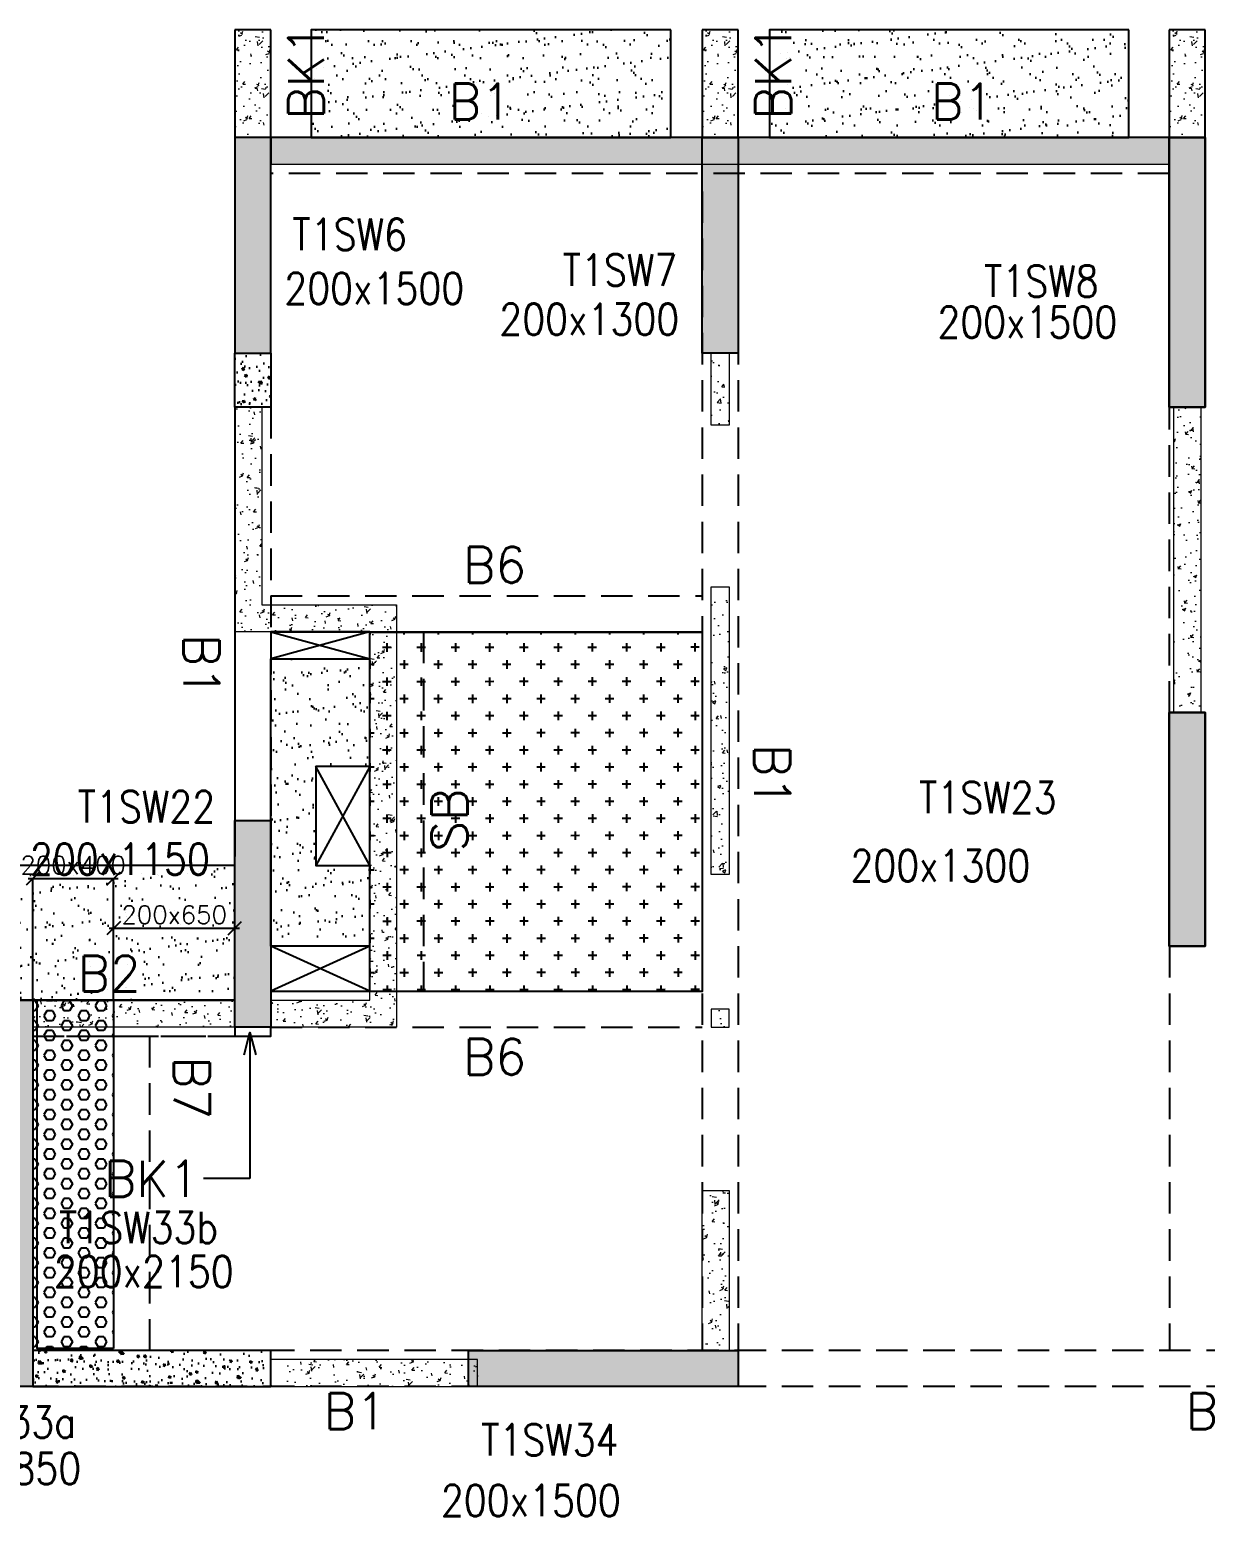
# Model space of a CAD drawing. Header units: millimetres. Extents: x 1078357 to 2594950, y -4969473 to -4636555.
# Drawn here: x 1481408 to 1487949, y -4661730 to -4653458 of the extents above; entities that cross this region are included whole.
import ezdxf

# ---------------------------------------------------------------- set-up
doc = ezdxf.new("R2010")
doc.units = ezdxf.units.MM
doc.header["$PDMODE"] = 35
for name, pattern in [('CONTINOUS', [0]), ('HIDDEN', [0.375, 0.25, -0.125]), ('New Retail block$0$CONTINOUS', [0])]:
    doc.linetypes.add(name, pattern=pattern)
doc.layers.get('0').update_dxf_attribs({"lineweight": 0})
doc.layers.get('Defpoints').update_dxf_attribs({"lineweight": 0})
for name, color, linetype, lineweight in [('A-_ANOTDIMA_D-', 6, 'Continuous', 13), ('COL. NO.', 30, 'Continuous', 25), ('COL. SIZE', 7, 'Continuous', 25), ('DIM', 9, 'Continuous', 25), ('HATCH', 8, 'Continuous', 30), ('RCC UPSTAND', 43, 'Continuous', 30), ('S-NON STR RCC WALL', 8, 'Continuous', 0)]:
    doc.layers.add(name, color=color, linetype=linetype, lineweight=lineweight)
for name, color, linetype in [('B-200x325', 201, 'HIDDEN'), ('B-200x375', 41, 'HIDDEN'), ('B-200x400', 44, 'HIDDEN'), ('B-200x650', 241, 'HIDDEN'), ('B-300xSLAB THK.', 151, 'Continuous'), ('BK1-200x650', 241, 'HIDDEN'), ('DC BEAM NO.', 7, 'Continuous'), ('DROP SLAB', 8, 'Continuous'), ('NON STR. RCC WALL', 6, 'Continuous'), ('S-COLUMN_SHEAR WALL', 1, 'Continuous'), ('S-PROJECTION', 54, 'New Retail block$0$CONTINOUS'), ('SLAB FOLD', 8, 'Continuous')]:
    doc.layers.add(name, color=color, linetype=linetype)
doc.styles.add('Roman', font='romans')
doc.styles.add('ROMANS', font='romans.shx', dxfattribs={"width": 0.85})
doc.dimstyles.new('HARESH', dxfattribs={"dimtxt": 150, "dimasz": 75, "dimexe": 0, "dimexo": 0, "dimgap": 25, "dimtad": 1, "dimdec": 0, "dimdsep": 46, "dimtxsty": 'Roman', "dimblk": 'OBLIQUE', "dimcen": 225, "dimdle": 25, "dimclrd": 2, "dimclre": 2, "dimclrt": 7, "dimadec": 8, "dimazin": 1, "dimtfac": 1, "dimtdec": 0, "dimtmove": 0, "dimatfit": 0, "dimfxl": 1, "dimlwd": -1, "dimlwe": -1, "dimarcsym": 0})
pattern_1 = [(50, (-4869896.11, 23389624.3), (182.184669, -15.9390855), [19.05, -209.55]), (355, (-4869896.11, 23389624.3), (-35.2434214, 191.0568452), [15.24, -167.6405842]), (100.4514447, (-4869880.93, 23389622.96), (146.9412471, 175.1177519), [16.1900088, -178.0902446]), (46.1842, (-4869896.11, 23389675.1), (271.0790409, -42.042328), [28.575, -314.325]), (96.6355576, (-4869873.52, 23389671.6), (237.404134, 247.4261246), [24.2850231, -267.1356082]), (351.1841512, (-4869896.1, 23389675.1), (237.404134, 247.4261246), [22.859967, -251.459732]), (21, (-4869870.71, 23389662.4), (151.6143913, -102.2651982), [19.05, -209.55]), (326, (-4869870.71, 23389662.4), (61.8020283, 184.1879661), [15.24, -167.64]), (71.451445, (-4869858.08, 23389653.87), (213.4164193, 81.9227689), [16.1900088, -178.0899376]), (37.5, (-4869896.11, 23389624.29), (3.08860325, 84.55503887), [0, -165.608, 0, -170.18, 0, -168.275]), (7.5, (-4869896.11, 23389624.29), (66.8196625, 100.18057482), [0, -97.028, 0, -161.798, 0, -64.135]), (327.5, (-4869952.754, 23389624.29), (135.59059517, -5.728744), [0, -63.5, 0, -198.12, 0, -262.89]), (317.5, (-4869978.15, 23389624.29), (148.1291814, 25.42649103), [0, -82.55, 0, -131.572, 0, -186.69])]

# ---------------------------------------------------------------- blocks, each defined once
blk = doc.blocks.new('_Oblique')
at = {"color": 0, "linetype": 'ByBlock', "lineweight": -2}
blk.add_line((-0.5, -0.5), (0.5, 0.5), dxfattribs=at)
blk = doc.blocks.new('*D1330')
at = {"layer": 'Defpoints', "color": 0, "ltscale": 700, "transparency": 16777216}
for p in [(1481874.5, -4658181.1), (1481424.4, -4658857.9, 0), (1481874.5, -4658857.9, 0)]:
    blk.add_point(p, dxfattribs=at)
at = {"layer": 'DIM', "color": 2, "ltscale": 700, "transparency": 16777216}
for p, q in [((1481399.4, -4658181.1), (1481899.5, -4658181.1)), ((1481424.4, -4658857.9), (1481424.4, -4658181.1)), ((1481874.5, -4658857.9), (1481874.5, -4658181.1))]:
    blk.add_line(p, q, dxfattribs=at)
at = {"layer": 'DIM', "color": 2, "ltscale": 700, "transparency": 16777216, "xscale": 75, "yscale": 75, "zscale": 75, "rotation": 180}
blk.add_blockref('_Oblique', (1481424.4, -4658181.1), dxfattribs=at)
at = {"layer": 'DIM', "color": 2, "ltscale": 700, "transparency": 16777216, "xscale": 75, "yscale": 75, "zscale": 75}
blk.add_blockref('_Oblique', (1481874.5, -4658181.1), dxfattribs=at)
at = {"layer": 'DIM', "color": 7, "ltscale": 700, "transparency": 16777216, "insert": (1481649.4, -4658106.1), "char_height": 150, "attachment_point": 5, "style": 'Roman'}
blk.add_mtext('{\\H0.666667x;200x400}', dxfattribs=at)
blk = doc.blocks.new('*D1331')
at = {"layer": 'Defpoints', "color": 0, "ltscale": 700, "transparency": 16777216}
for p in [(1482549.4, -4658457.8), (1481874.5, -4658857.9, 0), (1482549.4, -4658857.9, 0)]:
    blk.add_point(p, dxfattribs=at)
at = {"layer": 'DIM', "color": 2, "ltscale": 700, "transparency": 16777216}
for p, q in [((1481849.5, -4658457.8), (1482574.4, -4658457.8)), ((1481874.5, -4658857.9), (1481874.5, -4658457.8)), ((1482549.4, -4658857.9), (1482549.4, -4658457.8))]:
    blk.add_line(p, q, dxfattribs=at)
at = {"layer": 'DIM', "color": 2, "ltscale": 700, "transparency": 16777216, "xscale": 75, "yscale": 75, "zscale": 75, "rotation": 180}
blk.add_blockref('_Oblique', (1481874.5, -4658457.8), dxfattribs=at)
at = {"layer": 'DIM', "color": 2, "ltscale": 700, "transparency": 16777216, "xscale": 75, "yscale": 75, "zscale": 75}
blk.add_blockref('_Oblique', (1482549.4, -4658457.8), dxfattribs=at)
at = {"layer": 'DIM', "color": 7, "ltscale": 700, "transparency": 16777216, "insert": (1482211.9, -4658382.8), "char_height": 150, "attachment_point": 5, "style": 'Roman'}
blk.add_mtext('{\\H0.666667x;200x650}', dxfattribs=at)
blk = doc.blocks.new('G$CD63B60BD')
at = {"layer": 'COL. NO.', "linetype": 'Continuous', "style": 'ROMANS', "width": 0.85}
for s, p in [('T1SW6', (13370.2, 15274.3, -320.4)), ('T1SW7', (14874.5, 15075.4, -320.4)), ('T1SW8', (17218.7, 15013.4, -320.4)), ('T1SW22', (12175.1, 12089.1, -320.4)), ('T1SW23', (16857.3, 12140.3, -320.4)), ('T1SW33b', (12070.9, 9747.2, -320.4)), ('T1SW33a', (11279.4, 8663.7, -320.4)), ('T1SW34', (14420.4, 8565.4, -320.4))]:
    blk.add_text(s, height=175, dxfattribs=at).set_placement(p)
at = {"layer": 'COL. SIZE', "linetype": 'Continuous', "style": 'ROMANS', "width": 0.85}
for s, p in [('200x1500', (13325.1, 14973.2, -320.4)), ('200x1300', (14521.5, 14801.5, -320.4)), ('200x1500', (16959.4, 14785.6, -320.4)), ('200x1150', (11909.6, 11797.3, -320.4)), ('200x1300', (16475.4, 11760.5, -320.4)), ('200x2150', (12042.4, 9502, -320.4)), ('200x2850', (11193.5, 8406.3, -320.4)), ('200x1500', (14196.5, 8227.7, -320.4))]:
    blk.add_text(s, height=175, dxfattribs=at).set_placement(p)

msp = doc.modelspace()

# ---------------------------------------------------------------- hatches: boundary and pattern name
at = {"layer": 'DROP SLAB'}
h = msp.add_hatch(dxfattribs=at)
h.set_pattern_fill('CROSS', color=8, scale=15, angle=0.03079)
h.set_pattern_definition([(180.03079016, (-2892142.08, 14067667.74), (-95.1987999, -95.3011726), [47.625, -142.875]), (270.03079016, (-2892165.9, 14067691.54), (95.3011726, -95.1987999), [47.625, -142.875])])
h.paths.add_polyline_path([(1483299.4, -4656810.7), (1485149.4, -4656810.7), (1485149.4, -4658810.5), (1483299.4, -4658810.5)])
at = {"layer": 'HATCH'}
h = msp.add_hatch(dxfattribs=at)
h.set_pattern_fill('AR-SAND', color=8, scale=3, angle=179.97015)
h.set_pattern_definition([(37.4701541, (-1370733.95, 9333512.38), (-4.7236114, 146.8264517), [0, -115.824, 0, -129.54, 0, -123.825]), (7.4701541, (-1370733.95, 9333512.38), (134.9689868, 214.9772528), [0, -62.484, 0, -104.394, 0, -40.005]), (327.4701541, (-1370827.68, 9333512.43), (237.2979035, 0.3075449), [0, -38.1, 0, -137.16, 0, -179.07]), (317.4701541, (-1370827.68, 9333512.43), (229.1017424, 66.759465), [0, -19.05, 0, -89.916, 0, -102.87])])
h.paths.add_polyline_path([(1484974.6, -4653457.9), (1482974.6, -4653457.9), (1482974.6, -4654057.9), (1484974.6, -4654057.9)])
h = msp.add_hatch(dxfattribs=at)
h.set_pattern_fill('AR-SAND', color=8, scale=3, angle=179.97015)
h.set_pattern_definition([(37.4701541, (-1373283.95, 9333512.38), (-4.7236114, 146.8264517), [0, -115.824, 0, -129.54, 0, -123.825]), (7.4701541, (-1373283.95, 9333512.38), (134.9689868, 214.9772528), [0, -62.484, 0, -104.394, 0, -40.005]), (327.4701541, (-1373377.68, 9333512.43), (237.2979035, 0.3075449), [0, -38.1, 0, -137.16, 0, -179.07]), (317.4701541, (-1373377.68, 9333512.43), (229.1017424, 66.759465), [0, -19.05, 0, -89.916, 0, -102.87])])
h.paths.add_polyline_path([(1487524.6, -4653457.9), (1485524.6, -4653457.9), (1485524.6, -4654057.9), (1487524.6, -4654057.9)])
h = msp.add_hatch(dxfattribs=at)
h.set_pattern_fill('AR-SAND', color=8, scale=3, angle=179.97015)
h.set_pattern_definition([(37.47015413, (-3552133.61, 18701550.77), (-4.72361136, 146.8264517), [0, -115.824, 0, -129.54, 0, -123.825]), (7.4701541, (-3552133.61, 18701550.77), (134.9689868, 214.9772528), [0, -62.484, 0, -104.394, 0, -40.005]), (327.4701541, (-3552227.34, 18701550.82), (237.2979035, 0.3075449), [0, -38.1, 0, -137.16, 0, -179.07]), (317.4701541, (-3552227.34, 18701550.82), (229.1017424, 66.759465), [0, -19.05, 0, -89.916, 0, -102.87])])
h.paths.add_polyline_path([(1482749.3, -4656957.9), (1483299.3, -4656957.9), (1483299.3, -4657557.9), (1482999.4, -4657557.9), (1482999.4, -4658107.9), (1483299.3, -4658107.8), (1483299.3, -4658557.9), (1482749.4, -4658557.9)])
h = msp.add_hatch(dxfattribs=at)
h.set_pattern_fill('AR-SAND', color=8, scale=3, angle=179.97015)
h.set_pattern_definition([(37.4701541, (-2462658.58, 14017531.56), (-4.72361136, 146.8264517), [0, -115.824, 0, -129.54, 0, -123.825]), (7.4701541, (-2462658.58, 14017531.56), (134.9689868, 214.9772528), [0, -62.484, 0, -104.394, 0, -40.005]), (327.4701541, (-2462752.3, 14017531.61), (237.2979035, 0.3075449), [0, -38.1, 0, -137.16, 0, -179.07]), (317.4701541, (-2462752.3, 14017531.61), (229.1017424, 66.759465), [0, -19.05, 0, -89.916, 0, -102.87])])
h.paths.add_polyline_path([(1482549.4, -4658107.8), (1480099.4, -4658107.8), (1480099.7, -4658857.8), (1482549.7, -4658857.8)])
h = msp.add_hatch(dxfattribs=at)
h.set_pattern_fill('AR-SAND', color=8, scale=3, angle=179.97015)
h.set_pattern_definition([(37.4701541, (-2462658.67, 14017531.56), (-4.72361136, 146.8264517), [0, -115.824, 0, -129.54, 0, -123.825]), (7.4701541, (-2462658.67, 14017531.56), (134.9689868, 214.9772528), [0, -62.484, 0, -104.394, 0, -40.005]), (327.4701541, (-2462752.39, 14017531.61), (237.2979035, 0.3075449), [0, -38.1, 0, -137.16, 0, -179.07]), (317.4701541, (-2462752.4, 14017531.61), (229.1017424, 66.759465), [0, -19.05, 0, -89.916, 0, -102.87])])
h.paths.add_polyline_path([(1482549.6, -4658257.9), (1480099.6, -4658257.9), (1480099.6, -4658857.8), (1482549.6, -4658857.8)])
at = {"layer": 'RCC UPSTAND'}
h = msp.add_hatch(dxfattribs=at)
h.set_pattern_fill('AR-CONC', color=8, scale=20, angle=90)
h.set_pattern_definition([(140, (-1725450.73, -7194002.36), (12.550427, 143.4520365), [15, -165]), (85, (-1725450.73, -7194002.36), (-150.438427, -27.7502667), [12, -132]), (190.4514445, (-1725449.68, -7193990.4), (-137.887998, 115.7017693), [12.7480384, -140.2284224]), (136.1842, (-1725490.73, -7194002.36), (33.103856, 213.448266), [22.5, -247.5]), (186.6356355, (-1725487.97, -7193984.57), (-194.82372, 186.932389), [19.122068, -210.342752]), (81.184164, (-1725490.73, -7194002.36), (-194.82372, 186.932389), [18, -198]), (111, (-1725480.73, -7193982.36), (80.523778, 119.3814104), [15, -165]), (56, (-1725480.73, -7193982.36), (-145.030009, 48.6630664), [12, -132]), (161.4514447, (-1725474.02, -7193972.41), (-64.5062306, 168.0444753), [12.748038, -140.2284224]), (127.5, (-1725450.73, -7194002.36), (-66.57877077, 2.43197106), [0, -130.4, 0, -134, 0, -132.5]), (97.5, (-1725450.73, -7194002.36), (-78.8823424, 52.6139075), [0, -76.4, 0, -127.4, 0, -50.5]), (57.5, (-1725450.73, -7194046.96), (4.51097435, 106.7644872), [0, -50, 0, -156, 0, -207]), (47.5, (-1725450.73, -7194066.96), (-20.0209965, 116.6372339), [0, -65, 0, -103.6, 0, -147])])
h.paths.add_polyline_path([(1482749.3, -4655257.9), (1482749.3, -4655557.9), (1482549.4, -4655557.9), (1482549.4, -4655257.9)])
h = msp.add_hatch(dxfattribs=at)
h.set_pattern_fill('AR-CONC', color=8, scale=20, angle=270)
h.set_pattern_definition([(320, (4693345.25, -2124165.23), (-12.550427, -143.4520365), [15, -165]), (265, (4693345.25, -2124165.23), (150.438427, 27.7502667), [12, -132]), (10.4514445, (4693344.2, -2124177.19), (137.887998, -115.7017693), [12.7480384, -140.2284224]), (316.1842, (4693385.25, -2124165.23), (-33.103856, -213.448266), [22.5, -247.5]), (6.6356355, (4693382.49, -2124183.02), (194.82372, -186.932389), [19.122068, -210.342752]), (261.184164, (4693385.25, -2124165.23), (194.82372, -186.932389), [18, -198]), (291, (4693375.25, -2124185.23), (-80.523778, -119.3814104), [15, -165]), (236, (4693375.25, -2124185.23), (145.030009, -48.6630664), [12, -132]), (341.4514447, (4693368.54, -2124195.18), (64.5062306, -168.0444753), [12.748038, -140.2284224]), (307.5, (4693345.246, -2124165.235), (66.57877077, -2.43197106), [0, -130.4, 0, -134, 0, -132.5]), (277.5, (4693345.246, -2124165.235), (78.8823424, -52.6139075), [0, -76.4, 0, -127.4, 0, -50.5]), (237.5, (4693345.246, -2124120.635), (-4.51097435, -106.7644872), [0, -50, 0, -156, 0, -207]), (227.5, (4693345.25, -2124100.63), (20.0209965, -116.6372339), [0, -65, 0, -103.6, 0, -147])])
h.paths.add_polyline_path([(1482749.4, -4660808.4), (1481424.4, -4660808.2), (1481424.4, -4661007.6), (1482749.4, -4661007.9)])
at = {"layer": 'S-COLUMN_SHEAR WALL', "lineweight": 25, "extrusion": (1.00316e-06, 1.91639e-11, 1)}
h = msp.add_hatch(color=1, dxfattribs=at)
h.dxf.hatch_style = 1
h.paths.add_polyline_path([(1482749.4, -4654057.9), (1482549.4, -4654057.9), (1482549.4, -4655257.9), (1482749.4, -4655257.9)])
at = {"layer": 'S-COLUMN_SHEAR WALL', "lineweight": 25}
h = msp.add_hatch(color=1, dxfattribs=at)
h.dxf.hatch_style = 1
h.paths.add_polyline_path([(1485149.4, -4655257.9), (1485349.4, -4655257.9), (1485349.4, -4654057.9), (1485149.4, -4654057.9)])
at = {"layer": 'S-COLUMN_SHEAR WALL', "lineweight": 25, "extrusion": (1.00316e-06, 1.91639e-11, 1)}
h = msp.add_hatch(color=1, dxfattribs=at)
h.dxf.hatch_style = 1
h.paths.add_polyline_path([(1487949.4, -4654057.9), (1487749.4, -4654057.9), (1487749.4, -4655557.9), (1487949.4, -4655557.9)])
at = {"layer": 'S-COLUMN_SHEAR WALL', "lineweight": 25, "extrusion": (-1.00316e-06, 2.11765e-11, 1)}
h = msp.add_hatch(color=1, dxfattribs=at)
h.dxf.hatch_style = 1
h.paths.add_polyline_path([(1487749.4, -4654057.9), (1487949.4, -4654057.9), (1487949.4, -4655557.9), (1487749.4, -4655557.9)])
at = {"layer": 'S-COLUMN_SHEAR WALL', "lineweight": 25, "extrusion": (1.00316e-06, 1.91639e-11, 1)}
h = msp.add_hatch(color=1, dxfattribs=at)
h.dxf.hatch_style = 1
h.paths.add_polyline_path([(1487949.4, -4658557.9), (1487749.4, -4658557.9), (1487749.4, -4657257.9), (1487949.4, -4657257.9)])
at = {"layer": 'S-COLUMN_SHEAR WALL', "lineweight": 25, "extrusion": (-1.00316e-06, 2.11765e-11, 1)}
h = msp.add_hatch(color=1, dxfattribs=at)
h.dxf.hatch_style = 1
h.paths.add_polyline_path([(1487749.4, -4658557.9), (1487949.4, -4658557.9), (1487949.4, -4657257.9), (1487749.4, -4657257.9)])
at = {"layer": 'S-COLUMN_SHEAR WALL', "lineweight": 25, "extrusion": (1.00316e-06, 1.91639e-11, 1)}
h = msp.add_hatch(color=1, dxfattribs=at)
h.dxf.hatch_style = 1
h.paths.add_polyline_path([(1482749.4, -4659007.9), (1482549.4, -4659007.9), (1482549.4, -4657857.9), (1482749.4, -4657857.9)])
at = {"layer": 'S-COLUMN_SHEAR WALL', "lineweight": 25}
h = msp.add_hatch(color=1, dxfattribs=at)
h.dxf.hatch_style = 1
h.paths.add_polyline_path([(1481224.4, -4658857.9), (1481424.4, -4658857.9), (1481424.4, -4661007.9), (1481224.4, -4661007.9)])
h = msp.add_hatch(color=1, dxfattribs=at)
h.dxf.hatch_style = 1
h.paths.add_polyline_path([(1483849.4, -4660807.9), (1485349.4, -4660807.9), (1485349.4, -4661007.9), (1483849.4, -4661007.9)])
at = {"layer": 'S-NON STR RCC WALL'}
h = msp.add_hatch(dxfattribs=at)
h.set_pattern_fill('AR-CONC', color=256, angle=180)
h.set_pattern_definition([(50, (-7051295.38, 32901630.35), (182.184669, -15.93908554), [19.05, -209.55]), (355, (-7051295.38, 32901630.35), (-35.2434214, 191.0568452), [15.24, -167.6405842]), (100.4514447, (-7051280.2, 32901629.02), (146.9412471, 175.1177519), [16.1900088, -178.0902446]), (46.1842, (-7051295.38, 32901681.15), (271.0790409, -42.0423279), [28.575, -314.325]), (96.6355576, (-7051272.8, 32901677.64), (237.404134, 247.4261246), [24.2850231, -267.1356082]), (351.1841512, (-7051295.38, 32901681.15), (237.404134, 247.4261246), [22.859967, -251.459732]), (21, (-7051269.98, 32901668.45), (151.61439127, -102.2651982), [19.05, -209.55]), (326, (-7051269.98, 32901668.45), (61.80202835, 184.1879661), [15.24, -167.64]), (71.451445, (-7051257.35, 32901659.93), (213.4164193, 81.9227689), [16.1900088, -178.0899376]), (37.5, (-7051295.384, 32901630.35), (3.08860325, 84.55503887), [0, -165.608, 0, -170.18, 0, -168.275]), (7.5, (-7051295.38, 32901630.35), (66.8196625, 100.18057482), [0, -97.028, 0, -161.798, 0, -64.135]), (327.5, (-7051352.026, 32901630.35), (135.59059517, -5.72874399), [0, -63.5, 0, -198.12, 0, -262.89]), (317.5, (-7051377.43, 32901630.35), (148.1291814, 25.42649103), [0, -82.55, 0, -131.572, 0, -186.69])])
h.paths.add_polyline_path([(1482749.4, -4654057.8), (1482749.4, -4653457.9), (1482549.4, -4653457.9), (1482549.4, -4654057.9), (1482749.4, -4654057.9)], is_closed=False)
h = msp.add_hatch(dxfattribs=at)
h.set_pattern_fill('AR-CONC', color=256, angle=180)
h.set_pattern_definition([(50, (-7048695.4, 32901630.35), (182.184669, -15.93908554), [19.05, -209.55]), (355, (-7048695.4, 32901630.35), (-35.2434214, 191.0568452), [15.24, -167.6405842]), (100.4514447, (-7048680.22, 32901629.03), (146.9412471, 175.1177519), [16.1900088, -178.0902446]), (46.1842, (-7048695.4, 32901681.15), (271.0790409, -42.0423279), [28.575, -314.325]), (96.6355576, (-7048672.81, 32901677.65), (237.404134, 247.4261246), [24.2850231, -267.1356082]), (351.1841512, (-7048695.4, 32901681.15), (237.404134, 247.4261246), [22.859967, -251.459732]), (21, (-7048670, 32901668.45), (151.61439127, -102.2651982), [19.05, -209.55]), (326, (-7048670, 32901668.45), (61.80202835, 184.1879661), [15.24, -167.64]), (71.451445, (-7048657.37, 32901659.93), (213.4164193, 81.9227689), [16.1900088, -178.0899376]), (37.5, (-7048695.404, 32901630.353), (3.08860325, 84.55503887), [0, -165.608, 0, -170.18, 0, -168.275]), (7.5, (-7048695.4, 32901630.35), (66.8196625, 100.18057482), [0, -97.028, 0, -161.798, 0, -64.135]), (327.5, (-7048752.046, 32901630.35), (135.59059517, -5.72874399), [0, -63.5, 0, -198.12, 0, -262.89]), (317.5, (-7048777.45, 32901630.35), (148.1291814, 25.42649103), [0, -82.55, 0, -131.572, 0, -186.69])])
h.paths.add_polyline_path([(1485349.4, -4654057.8), (1485349.4, -4653457.8), (1485149.4, -4653457.8), (1485149.4, -4654057.8), (1485349.4, -4654057.8)], is_closed=False)
h = msp.add_hatch(dxfattribs=at)
h.set_pattern_fill('AR-CONC', color=256, angle=180)
h.set_pattern_definition([(50, (-7046095.38, 32901630.35), (182.184669, -15.93908554), [19.05, -209.55]), (355, (-7046095.38, 32901630.35), (-35.2434214, 191.0568452), [15.24, -167.6405842]), (100.4514447, (-7046080.2, 32901629.02), (146.9412471, 175.1177519), [16.1900088, -178.0902446]), (46.1842, (-7046095.38, 32901681.15), (271.0790409, -42.0423279), [28.575, -314.325]), (96.6355576, (-7046072.8, 32901677.64), (237.404134, 247.4261246), [24.2850231, -267.1356082]), (351.1841512, (-7046095.38, 32901681.15), (237.404134, 247.4261246), [22.859967, -251.459732]), (21, (-7046069.98, 32901668.45), (151.61439127, -102.2651982), [19.05, -209.55]), (326, (-7046069.98, 32901668.45), (61.80202835, 184.1879661), [15.24, -167.64]), (71.451445, (-7046057.35, 32901659.93), (213.4164193, 81.9227689), [16.1900088, -178.0899376]), (37.5, (-7046095.384, 32901630.35), (3.08860325, 84.55503887), [0, -165.608, 0, -170.18, 0, -168.275]), (7.5, (-7046095.38, 32901630.35), (66.8196625, 100.18057482), [0, -97.028, 0, -161.798, 0, -64.135]), (327.5, (-7046152.026, 32901630.35), (135.59059517, -5.72874399), [0, -63.5, 0, -198.12, 0, -262.89]), (317.5, (-7046177.43, 32901630.35), (148.1291814, 25.42649103), [0, -82.55, 0, -131.572, 0, -186.69])])
h.paths.add_polyline_path([(1487949.4, -4654057.8), (1487949.4, -4653457.9), (1487749.4, -4653457.9), (1487749.4, -4654057.9), (1487949.4, -4654057.9)], is_closed=False)
h = msp.add_hatch(dxfattribs=at)
h.set_pattern_fill('AR-CONC', color=256, angle=180)
h.set_pattern_definition([(50, (-5967120.83, 28073643.48), (182.184669, -15.93908554), [19.05, -209.55]), (355, (-5967120.83, 28073643.48), (-35.2434214, 191.0568452), [15.24, -167.6405842]), (100.4514447, (-5967105.65, 28073642.15), (146.9412471, 175.1177519), [16.1900088, -178.0902446]), (46.1842, (-5967120.83, 28073694.28), (271.0790409, -42.042328), [28.575, -314.325]), (96.6355576, (-5967098.24, 28073690.78), (237.404134, 247.4261246), [24.2850231, -267.1356082]), (351.1841512, (-5967120.83, 28073694.28), (237.404134, 247.4261246), [22.859967, -251.459732]), (21, (-5967095.43, 28073681.58), (151.6143913, -102.2651982), [19.05, -209.55]), (326, (-5967095.43, 28073681.58), (61.8020283, 184.1879661), [15.24, -167.64]), (71.451445, (-5967082.8, 28073673.06), (213.4164193, 81.9227689), [16.1900088, -178.0899376]), (37.5, (-5967120.83, 28073643.48), (3.08860325, 84.55503887), [0, -165.608, 0, -170.18, 0, -168.275]), (7.5, (-5967120.83, 28073643.48), (66.8196625, 100.18057482), [0, -97.028, 0, -161.798, 0, -64.135]), (327.5, (-5967177.47, 28073643.48), (135.59059517, -5.72874399), [0, -63.5, 0, -198.12, 0, -262.89]), (317.5, (-5967202.87, 28073643.48), (148.1291814, 25.42649103), [0, -82.55, 0, -131.572, 0, -186.69])])
h.paths.add_polyline_path([(1482752.5, -4654057.9), (1487749.6, -4654057.9), (1487749.6, -4654207.9), (1482752.5, -4654207.9)])
h = msp.add_hatch(dxfattribs=at)
h.set_pattern_fill('AR-CONC', color=256, angle=180)
h.set_pattern_definition([(50, (1485262.6, -4614655.87), (182.18467, -15.9391), [19.05, -209.55]), (355, (1485262.6, -4614655.87), (-35.2434, 191.05685), [15.24, -167.6406]), (100.45144, (1485277.79, -4614657.2), (146.94125, 175.11775), [16.19, -178.09024]), (46.1842, (1485262.6, -4614605.07), (271.079, -42.0423), [28.575, -314.325]), (96.63556, (1485285.2, -4614608.57), (237.4041, 247.4261), [24.285, -267.1356]), (351.18415, (1485262.6, -4614605.07), (237.4041, 247.4261), [22.86, -251.4597]), (21, (1485288, -4614617.77), (151.6144, -102.2652), [19.05, -209.55]), (326, (1485288, -4614617.77), (61.802, 184.188), [15.24, -167.64]), (71.45144, (1485300.64, -4614626.29), (213.4164, 81.9228), [16.19, -178.0899]), (37.5, (1485262.606, -4614655.87), (3.0886, 84.55504), [0, -165.608, 0, -170.18, 0, -168.275]), (7.5, (1485262.61, -4614655.87), (66.81966, 100.18057), [0, -97.028, 0, -161.798, 0, -64.135]), (327.5, (1485205.964, -4614655.87), (135.5906, -5.72874), [0, -63.5, 0, -198.12, 0, -262.89]), (317.5, (1485180.56, -4614655.87), (148.12918, 25.4265), [0, -82.55, 0, -131.572, 0, -186.69])])
h.paths.add_polyline_path([(1485199.6, -4655257.9), (1485299.6, -4655257.9), (1485299.6, -4655657.9), (1485199.6, -4655657.9)])
h = msp.add_hatch(dxfattribs=at)
h.set_pattern_fill('AR-CONC', color=256, angle=180)
h.set_pattern_definition(pattern_1)
h.paths.add_polyline_path([(1483449.6, -4656657.9), (1483449.6, -4659007.9), (1482749.6, -4659007.9), (1482749.6, -4658857.9), (1483299.6, -4658857.9), (1483299.6, -4656807.9), (1482549.6, -4656807.9), (1482549.6, -4655557.8), (1482699.6, -4655557.8), (1482699.6, -4656657.9)])
at = {"layer": 'S-NON STR RCC WALL', "ltscale": 700}
h = msp.add_hatch(dxfattribs=at)
h.set_pattern_fill('AR-CONC', color=256)
h.set_pattern_definition([(50, (354658.27, 69646.9), (182.184669, -15.9390855), [19.05, -209.55]), (355, (354658.27, 69646.9), (-35.2434214, 191.056845), [15.24, -167.640584]), (100.4514447, (354673.45, 69645.57), (146.941247, 175.117752), [16.190009, -178.0902446]), (46.1842, (354658.27, 69697.7), (271.079041, -42.042328), [28.575, -314.325]), (96.6355576, (354680.86, 69694.2), (237.404134, 247.426125), [24.285023, -267.135608]), (351.184151, (354658.27, 69697.7), (237.404134, 247.426125), [22.859967, -251.459732]), (21, (354683.67, 69685), (151.6143913, -102.265198), [19.05, -209.55]), (326, (354683.67, 69685), (61.802028, 184.187966), [15.24, -167.64]), (71.451445, (354696.3, 69676.47), (213.416419, 81.922769), [16.190009, -178.0899376]), (37.5, (354658.27, 69646.894), (3.08860325, 84.5550389), [0, -165.608, 0, -170.18, 0, -168.275]), (7.5, (354658.27, 69646.89), (66.8196625, 100.1805748), [0, -97.028, 0, -161.798, 0, -64.135]), (327.5, (354601.63, 69646.894), (135.5905952, -5.728744), [0, -63.5, 0, -198.12, 0, -262.89]), (317.5, (354576.23, 69646.89), (148.1291814, 25.426491), [0, -82.55, 0, -131.572, 0, -186.69])])
h.paths.add_polyline_path([(1487774.6, -4655557.8), (1487924.6, -4655557.8), (1487924.6, -4657257.8), (1487774.6, -4657257.8)])
at = {"layer": 'S-NON STR RCC WALL'}
h = msp.add_hatch(dxfattribs=at)
h.set_pattern_fill('AR-CONC', color=256, angle=180)
h.set_pattern_definition([(50, (2582487.32, -9298675.05), (182.184669, -15.9390855), [19.05, -209.55]), (355, (2582487.32, -9298675.05), (-35.2434214, 191.056845), [15.24, -167.640584]), (100.4514447, (2582502.5, -9298676.38), (146.941247, 175.117752), [16.190009, -178.0902446]), (46.1842, (2582487.32, -9298624.25), (271.079041, -42.042328), [28.575, -314.325]), (96.6355576, (2582509.9, -9298627.76), (237.404134, 247.426125), [24.285023, -267.135608]), (351.184151, (2582487.32, -9298624.25), (237.404134, 247.426125), [22.859967, -251.459732]), (21, (2582512.72, -9298636.95), (151.6143913, -102.265198), [19.05, -209.55]), (326, (2582512.72, -9298636.95), (61.802028, 184.187966), [15.24, -167.64]), (71.451445, (2582525.36, -9298645.48), (213.416419, 81.922769), [16.190009, -178.0899376]), (37.5, (2582487.32, -9298675.054), (3.08860325, 84.5550389), [0, -165.608, 0, -170.18, 0, -168.275]), (7.5, (2582487.32, -9298675.05), (66.8196625, 100.1805748), [0, -97.028, 0, -161.798, 0, -64.135]), (327.5, (2582430.68, -9298675.054), (135.5905952, -5.728744), [0, -63.5, 0, -198.12, 0, -262.89]), (317.5, (2582405.28, -9298675.05), (148.1291814, 25.426491), [0, -82.55, 0, -131.572, 0, -186.69])])
h.paths.add_polyline_path([(1485199.6, -4656557.9), (1485299.6, -4656557.9), (1485299.6, -4658157.9), (1485199.6, -4658157.9)])
h = msp.add_hatch(dxfattribs=at)
h.set_pattern_fill('AR-CONC', color=256, angle=180)
h.set_pattern_definition(pattern_1)
h.paths.add_polyline_path([(1481424.6, -4658857.9), (1482549.6, -4658857.9), (1482549.6, -4659007.9), (1481424.6, -4659007.9)])
h = msp.add_hatch(dxfattribs=at)
h.set_pattern_fill('AR-CONC', color=256, angle=180)
h.set_pattern_definition([(50, (2582474.11, -9300039.72), (182.184669, -15.9390855), [19.05, -209.55]), (355, (2582474.1, -9300039.72), (-35.2434214, 191.056845), [15.24, -167.640584]), (100.4514447, (2582489.29, -9300041.05), (146.941247, 175.117752), [16.190009, -178.0902446]), (46.1842, (2582474.1, -9299988.92), (271.079041, -42.042328), [28.575, -314.325]), (96.6355576, (2582496.7, -9299992.42), (237.404134, 247.426125), [24.285023, -267.135608]), (351.184151, (2582474.1, -9299988.92), (237.404134, 247.426125), [22.859967, -251.459732]), (21, (2582499.51, -9300001.62), (151.6143913, -102.265198), [19.05, -209.55]), (326, (2582499.5, -9300001.62), (61.802028, 184.187966), [15.24, -167.64]), (71.451445, (2582512.14, -9300010.14), (213.416419, 81.922769), [16.190009, -178.0899376]), (37.5, (2582474.11, -9300039.72), (3.08860325, 84.5550389), [0, -165.608, 0, -170.18, 0, -168.275]), (7.5, (2582474.11, -9300039.72), (66.8196625, 100.1805748), [0, -97.028, 0, -161.798, 0, -64.135]), (327.5, (2582417.466, -9300039.72), (135.5905952, -5.728744), [0, -63.5, 0, -198.12, 0, -262.89]), (317.5, (2582392.07, -9300039.72), (148.1291814, 25.426491), [0, -82.55, 0, -131.572, 0, -186.69])])
h.paths.add_polyline_path([(1485199.6, -4659007.9), (1485299.6, -4659007.9), (1485299.6, -4658907.9), (1485199.6, -4658907.9)])
h = msp.add_hatch(dxfattribs=at)
h.set_pattern_fill('AR-CONC', color=256, angle=180)
h.set_pattern_definition([(50, (-5966385.57, 28073643.47), (182.184669, -15.93908554), [19.05, -209.55]), (355, (-5966385.57, 28073643.47), (-35.2434214, 191.0568452), [15.24, -167.6405842]), (100.4514447, (-5966370.4, 28073642.14), (146.9412471, 175.1177519), [16.1900088, -178.0902446]), (46.1842, (-5966385.57, 28073694.27), (271.0790409, -42.042328), [28.575, -314.325]), (96.6355576, (-5966362.98, 28073690.77), (237.404134, 247.4261246), [24.2850231, -267.1356082]), (351.1841512, (-5966385.57, 28073694.27), (237.404134, 247.4261246), [22.859967, -251.459732]), (21, (-5966360.17, 28073681.57), (151.6143913, -102.2651982), [19.05, -209.55]), (326, (-5966360.17, 28073681.57), (61.8020283, 184.1879661), [15.24, -167.64]), (71.451445, (-5966347.54, 28073673.05), (213.4164193, 81.9227689), [16.1900088, -178.0899376]), (37.5, (-5966385.573, 28073643.47), (3.08860325, 84.55503887), [0, -165.608, 0, -170.18, 0, -168.275]), (7.5, (-5966385.57, 28073643.47), (66.8196625, 100.18057482), [0, -97.028, 0, -161.798, 0, -64.135]), (327.5, (-5966442.215, 28073643.47), (135.59059517, -5.72874399), [0, -63.5, 0, -198.12, 0, -262.89]), (317.5, (-5966467.62, 28073643.47), (148.1291814, 25.42649103), [0, -82.55, 0, -131.572, 0, -186.69])])
h.paths.add_polyline_path([(1485149.6, -4659917.9), (1485299.6, -4659917.9), (1485299.6, -4660807.8), (1485149.6, -4660807.8)])
h = msp.add_hatch(dxfattribs=at)
h.set_pattern_fill('AR-CONC', color=256)
h.set_pattern_definition([(50, (-4869896.11, 23389624.3), (182.184669, -15.9390855), [19.05, -209.55]), (355, (-4869896.11, 23389624.3), (-35.2434214, 191.0568452), [15.24, -167.6405842]), (100.4514447, (-4869880.93, 23389622.96), (146.9412471, 175.1177519), [16.1900088, -178.0902446]), (46.1842, (-4869896.11, 23389675.1), (271.0790409, -42.042328), [28.575, -314.325]), (96.6355576, (-4869873.52, 23389671.6), (237.404134, 247.4261246), [24.2850231, -267.1356082]), (351.1841512, (-4869896.1, 23389675.1), (237.404134, 247.4261246), [22.859967, -251.459732]), (21, (-4869870.71, 23389662.4), (151.6143913, -102.2651982), [19.05, -209.55]), (326, (-4869870.71, 23389662.4), (61.8020283, 184.1879661), [15.24, -167.64]), (71.451445, (-4869858.08, 23389653.87), (213.4164193, 81.9227689), [16.1900088, -178.0899376]), (37.5, (-4869896.11, 23389624.29), (3.08860325, 84.55503887), [0, -165.608, 0, -170.18, 0, -168.275]), (7.5, (-4869896.11, 23389624.29), (66.8196625, 100.18057482), [0, -97.028, 0, -161.798, 0, -64.135]), (327.5, (-4869952.754, 23389624.29), (135.59059517, -5.728744), [0, -63.5, 0, -198.12, 0, -262.89]), (317.5, (-4869978.15, 23389624.29), (148.1291814, 25.42649103), [0, -82.55, 0, -131.572, 0, -186.69])])
h.paths.add_polyline_path([(1483899.6, -4660857.9), (1482749.6, -4660857.9), (1482749.6, -4661007.9), (1483899.6, -4661007.9)])
at = {"layer": 'SLAB FOLD', "ltscale": 1000}
h = msp.add_hatch(dxfattribs=at)
h.set_pattern_fill('HEX', color=8, scale=10, angle=180)
h.set_pattern_definition([(180, (1472199.53, -4472052.85), (-7e-15, -54.992613), [31.75, -63.5]), (300, (1472199.53, -4472052.85), (47.625, 27.496307), [31.75, -63.5]), (240, (1472167.78, -4472052.85), (47.625, -27.496307), [31.75, -63.5])])
h.paths.add_polyline_path([(1481424.7, -4660797.2), (1481874.7, -4660797.2), (1481874.7, -4658857.9), (1481424.7, -4658857.9)])

# ---------------------------------------------------------------- linework, layer by layer
at = {"layer": 'B-200x325', "ltscale": 700}
for p, q in [((1482749.3, -4656608.1, 0), (1485149.3, -4656608.1, 0)), ((1482749.5, -4659007.9, 0), (1485149.3, -4659007.9, 0))]:
    msp.add_line(p, q, dxfattribs=at)
at = {"layer": 'B-200x325', "linetype": 'Continuous', "ltscale": 700}
for p, q in [((1482749.3, -4656808.1, 0), (1485149.3, -4656808.1, 0)), ((1482749.5, -4658807.9, 0), (1485149.3, -4658807.9, 0))]:
    msp.add_line(p, q, dxfattribs=at)
at = {"layer": 'B-200x375', "linetype": 'Continuous', "ltscale": 700}
msp.add_line((1481874.5, -4659057.9, 0), (1481874.5, -4660797.2, 0), dxfattribs=at)
at = {"layer": 'B-200x375', "ltscale": 700}
msp.add_line((1482074.5, -4659057.9, 0), (1482074.5, -4660807.9), dxfattribs=at)
at = {"layer": 'B-200x400', "linetype": 'Continuous', "ltscale": 500}
msp.add_line((1481874.5, -4658857.9, 0), (1481424.4, -4658857.9, 0), dxfattribs=at)
at = {"layer": 'B-200x400', "linetype": 'HIDDEN', "ltscale": 500}
msp.add_line((1481424.4, -4659057.9, 0), (1481874.5, -4659057.9, 0), dxfattribs=at)
at = {"layer": 'B-200x650', "linetype": 'CONTINOUS', "ltscale": 700}
for p, q in [((1482749.4, -4653457.9, 0), (1482549.4, -4653457.9, 0)), ((1482549.4, -4653457.9, 0), (1482549.4, -4654057.9)), ((1482749.4, -4654057.9), (1482749.4, -4653457.9, 0)), ((1485349.4, -4653457.8, 0), (1485149.4, -4653457.8, 0)), ((1485149.4, -4653457.8, 0), (1485149.4, -4654057.8)), ((1485349.4, -4654057.8), (1485349.4, -4653457.8, 0)), ((1487949.4, -4653457.8, 0), (1487749.4, -4653457.8, 0)), ((1487749.4, -4653457.8, 0), (1487749.4, -4654057.8, 0)), ((1487949.4, -4654057.8, 0), (1487949.4, -4653457.8, 0)), ((1487749.6, -4654057.9, 0), (1482749.6, -4654057.9, 0)), ((1482549.6, -4655557.8, 0), (1482549.6, -4658057.9, 0)), ((1482549.6, -4658857.8, 0), (1480099.6, -4658857.8, 0)), ((1482549.4, -4658857.9, 0), (1481874.5, -4658857.9, 0))]:
    msp.add_line(p, q, dxfattribs=at)
at = {"layer": 'B-200x650', "linetype": 'HIDDEN', "ltscale": 700}
for p, q in [((1487749.6, -4654257.9, 0), (1482749.6, -4654257.9, 0)), ((1485149.6, -4654357.9, 0), (1485149.6, -4660807.8, 0)), ((1485349.6, -4654357.9, 0), (1485349.6, -4660807.8, 0)), ((1482749.6, -4655557.8, 0), (1482749.6, -4658057.9, 0)), ((1487749.6, -4657257.8, 0), (1487749.6, -4655557.8, 0)), ((1487749.6, -4658557.9, 0), (1487749.6, -4660807.8, 0)), ((1481424.6, -4659057.8, 0), (1482549.6, -4659057.8, 0)), ((1481874.5, -4659057.9, 0), (1482549.4, -4659057.9, 0)), ((1493643, -4660807.8, 0), (1481424.4, -4660807.8, 0)), ((1493643, -4661007.8, 0), (1481424.4, -4661007.8, 0))]:
    msp.add_line(p, q, dxfattribs=at)
at = {"layer": 'B-300xSLAB THK.', "linetype": 'HIDDEN', "ltscale": 700}
for p, q in [((1483299.2, -4656808.1, 0), (1483299.2, -4658807.9, 0)), ((1483599.2, -4656808.1, 0), (1483599.2, -4658807.9, 0))]:
    msp.add_line(p, q, dxfattribs=at)
at = {"layer": 'BK1-200x650', "linetype": 'Continuous', "ltscale": 700, "elevation": 0}
msp.add_lwpolyline([(1482749.7, -4659007.9), (1482549.7, -4659007.9), (1482549.7, -4659058.1), (1482749.7, -4659058.1)], close=True, dxfattribs=at)
at = {"layer": 'DROP SLAB', "color": 3, "linetype": 'CONTINOUS', "ltscale": 500}
for p, q in [((1482749.4, -4656807.9), (1483299.4, -4656957.9, 0)), ((1483298.5, -4656808.1, 0), (1482749.4, -4656957.9, 0)), ((1483299.4, -4657557.9), (1482999.4, -4658107.9)), ((1483299.4, -4658107.9), (1482999.4, -4657557.9)), ((1483299.4, -4658807.9, 0), (1482749.4, -4658557.9)), ((1483299.4, -4658557.9), (1482749.5, -4658807.9, 0))]:
    msp.add_line(p, q, dxfattribs=at)
at = {"layer": 'DROP SLAB', "color": 3, "linetype": 'CONTINOUS', "ltscale": 500, "elevation": 0}
for points in [[(1483299.4, -4656808.1), (1482749.4, -4656808.1), (1482749.4, -4656957.9), (1483299.4, -4656957.9)], [(1483299.4, -4656810.7), (1485149.4, -4656810.7), (1485149.4, -4658810.5), (1483299.4, -4658810.5)], [(1483299.4, -4657557.9), (1482999.4, -4657557.9), (1482999.4, -4658107.9), (1483299.4, -4658107.9)], [(1483299.4, -4658557.9), (1482749.5, -4658557.9), (1482749.5, -4658807.9), (1483299.4, -4658807.9)]]:
    msp.add_lwpolyline(points, close=True, dxfattribs=at)
at = {"layer": 'NON STR. RCC WALL', "elevation": 0}
for points in [[(1482749.3, -4655257.9), (1482749.3, -4655557.9), (1482549.4, -4655557.9), (1482549.4, -4655257.9)], [(1482749.4, -4660808.4), (1481424.4, -4660808.2), (1481424.4, -4661007.6), (1482749.4, -4661007.9)]]:
    msp.add_lwpolyline(points, close=True, dxfattribs=at)
at = {"layer": 'S-COLUMN_SHEAR WALL', "color": 1, "lineweight": 25, "extrusion": (1.00316e-06, 1.91639e-11, 1), "elevation": 1.5}
for points in [[(1482749.4, -4654057.9), (1482549.4, -4654057.9), (1482549.4, -4655257.9), (1482749.4, -4655257.9)], [(1487949.4, -4654057.9), (1487749.4, -4654057.9), (1487749.4, -4655557.9), (1487949.4, -4655557.9)], [(1487949.4, -4658557.9), (1487749.4, -4658557.9), (1487749.4, -4657257.9), (1487949.4, -4657257.9)], [(1482749.4, -4659007.9), (1482549.4, -4659007.9), (1482549.4, -4657857.9), (1482749.4, -4657857.9)]]:
    msp.add_lwpolyline(points, close=True, dxfattribs=at)
at = {"layer": 'S-COLUMN_SHEAR WALL', "color": 1, "lineweight": 25, "elevation": 0}
for points in [[(1485149.4, -4654057.9), (1485349.4, -4654057.9), (1485349.4, -4655257.9), (1485149.4, -4655257.9)], [(1481224.4, -4658857.9), (1481424.4, -4658857.9), (1481424.4, -4661007.9), (1481224.4, -4661007.9)], [(1483849.4, -4660807.9), (1485349.4, -4660807.9), (1485349.4, -4661007.9), (1483849.4, -4661007.9)]]:
    msp.add_lwpolyline(points, close=True, dxfattribs=at)
at = {"layer": 'S-COLUMN_SHEAR WALL', "color": 1, "lineweight": 25, "extrusion": (-1.00316e-06, 2.11765e-11, 1), "elevation": -1.5}
for points in [[(1487749.4, -4654057.9), (1487949.4, -4654057.9), (1487949.4, -4655557.9), (1487749.4, -4655557.9)], [(1487749.4, -4658557.9), (1487949.4, -4658557.9), (1487949.4, -4657257.9), (1487749.4, -4657257.9)]]:
    msp.add_lwpolyline(points, close=True, dxfattribs=at)
at = {"layer": 'S-NON STR RCC WALL', "elevation": 0}
for points in [[(1482752.5, -4654057.9), (1487749.6, -4654057.9), (1487749.6, -4654207.9), (1482752.5, -4654207.9)], [(1485199.6, -4655257.9), (1485299.6, -4655257.9), (1485299.6, -4655657.9), (1485199.6, -4655657.9)], [(1483449.6, -4656657.9), (1483449.6, -4659007.9), (1482749.6, -4659007.9), (1482749.6, -4658857.9), (1483299.6, -4658857.9), (1483299.6, -4656807.9), (1482549.6, -4656807.9), (1482549.6, -4655557.8), (1482699.6, -4655557.8), (1482699.6, -4656657.9)], [(1481424.6, -4658857.9), (1482549.6, -4658857.9), (1482549.6, -4659007.9), (1481424.6, -4659007.9)]]:
    msp.add_lwpolyline(points, close=True, dxfattribs=at)
at = {"layer": 'S-NON STR RCC WALL', "ltscale": 700, "elevation": 0}
for points in [[(1487774.6, -4655557.8), (1487924.6, -4655557.8), (1487924.6, -4657257.8), (1487774.6, -4657257.8)], [(1485199.6, -4656557.9), (1485299.6, -4656557.9), (1485299.6, -4658157.9), (1485199.6, -4658157.9)], [(1485199.6, -4659007.9), (1485299.6, -4659007.9), (1485299.6, -4658907.9), (1485199.6, -4658907.9)], [(1485149.6, -4659917.9), (1485299.6, -4659917.9), (1485299.6, -4660807.8), (1485149.6, -4660807.8)], [(1483899.6, -4660857.9), (1482749.6, -4660857.9), (1482749.6, -4661007.9), (1483899.6, -4661007.9)]]:
    msp.add_lwpolyline(points, close=True, dxfattribs=at)
at = {"layer": 'S-PROJECTION', "elevation": 0}
for points in [[(1484974.6, -4653457.9), (1482974.6, -4653457.9), (1482974.6, -4654057.9), (1484974.6, -4654057.9)], [(1487524.6, -4653457.9), (1485524.6, -4653457.9), (1485524.6, -4654057.9), (1487524.6, -4654057.9)], [(1482549.4, -4658107.8), (1480099.4, -4658107.8), (1480099.7, -4658857.8), (1482549.7, -4658857.8)]]:
    msp.add_lwpolyline(points, close=True, dxfattribs=at)
at = {"layer": 'SLAB FOLD', "color": 8, "ltscale": 1000, "elevation": 0}
msp.add_lwpolyline([(1482749.3, -4656957.9), (1483299.3, -4656957.9), (1483299.3, -4657557.9), (1482999.4, -4657557.9), (1482999.4, -4658107.9), (1483299.3, -4658107.8), (1483299.3, -4658557.9), (1482749.4, -4658557.9), (1482749.3, -4656957.9)], dxfattribs=at)
msp.add_lwpolyline([(1481874.5, -4660797.2), (1481449.2, -4660797.2), (1481449.2, -4658857.9), (1481874.5, -4658857.9)], close=True, dxfattribs=at)

# ---------------------------------------------------------------- block references
at = {"layer": 'A-_ANOTDIMA_D-', "color": 2, "ltscale": 700}
msp.add_blockref('G$CD63B60BD', (1469499.4, -4669957.9, 0), dxfattribs=at)

# ---------------------------------------------------------------- texts
at = {"layer": 'B-200x325', "linetype": 'Continuous', "ltscale": 700, "style": 'ROMANS'}
for p in [(1483818.8, -4656536, -2.7), (1483818.8, -4659273.1, -2.7)]:
    msp.add_text('B6', height=200, rotation=359.99866, dxfattribs=at).set_placement(p)
at = {"layer": 'B-200x375', "linetype": 'Continuous', "ltscale": 700, "style": 'ROMANS'}
msp.add_text('B7', height=200, rotation=269.99866, dxfattribs=at).set_placement((1482209.3, -4659170, -2.7))
at = {"layer": 'B-200x650', "linetype": 'CONTINOUS', "ltscale": 700, "style": 'ROMANS'}
for p in [(1483045, -4653957.5, 50), (1485645, -4653957.5, 50)]:
    msp.add_text('BK1', height=200, rotation=90, dxfattribs=at).set_placement(p)
at = {"layer": 'B-200x650', "linetype": 'HIDDEN', "ltscale": 500, "style": 'ROMANS'}
for rotation, p in [(359.99906, (1483739, -4653957.5, -2.7)), (359.99906, (1486423.1, -4653957.5, -2.7)), (269.99906, (1482263.5, -4656820, -2.7)), (269.99906, (1485440, -4657432.8, -2.7)), (359.99906, (1483043.3, -4661245.1, -2.7)), (359.99906, (1487840.2, -4661245, -2.7))]:
    msp.add_text('B1', height=200, rotation=rotation, dxfattribs=at).set_placement(p)
at = {"layer": 'B-300xSLAB THK.', "linetype": 'Continuous', "ltscale": 700, "style": 'ROMANS'}
msp.add_text('SB', height=200, rotation=90.00094, dxfattribs=at).set_placement((1483843.9, -4658032.2, -2.7))
at = {"layer": 'BK1-200x650', "linetype": 'Continuous', "ltscale": 700, "style": 'ROMANS'}
msp.add_text('BK1', height=200, rotation=0.00094, dxfattribs=at).set_placement((1481820.8, -4659951.8, -2.7))
at = {"layer": 'DC BEAM NO.', "linetype": 'Continuous', "ltscale": 500, "style": 'ROMANS'}
msp.add_text('B2', height=200, dxfattribs=at).set_placement((1481673.9, -4658810.8, -2.7))

# ---------------------------------------------------------------- dimensions: what is measured, and where the dimension line sits
at = {"layer": 'DIM', "ltscale": 700}
dim = msp.add_linear_dim(base=(1481874.5, -4658181.1, 0), p1=(1481424.4, -4658857.9, 0), p2=(1481874.5, -4658857.9, 0), text='{\\H0.666667x;200x400}', dimstyle='HARESH', override={"dimtxsty": 'Roman'}, dxfattribs=at)
dim.commit()
dim.dimension.update_dxf_attribs({"geometry": '*D1330', "text_midpoint": (1481649.4, -4658181.1, 0), "dimtype": 160})
dim = msp.add_linear_dim(base=(1482549.4, -4658457.8, 0), p1=(1481874.5, -4658857.9, 0), p2=(1482549.4, -4658857.9, 0), text='{\\H0.666667x;200x650}', dimstyle='HARESH', override={"dimtxsty": 'Roman', "dimtmove": 1}, dxfattribs=at)
dim.commit()
dim.dimension.update_dxf_attribs({"geometry": '*D1331', "text_midpoint": (1482211.9, -4658382.8, 0)})

# ---------------------------------------------------------------- leaders
at = {"layer": 'BK1-200x650', "linetype": 'Continuous', "ltscale": 700}
msp.add_leader([(1482633.2, -4659038.2, 0), (1482633.2, -4659849.6, 0), (1482374.4, -4659849.6, 0)], dimstyle='HARESH', override={"dimasz": 125, "dimgap": 25, "dimtad": 0, "dimldrblk": 'Open30'}, dxfattribs=at)

doc.saveas('drawing.dxf')
